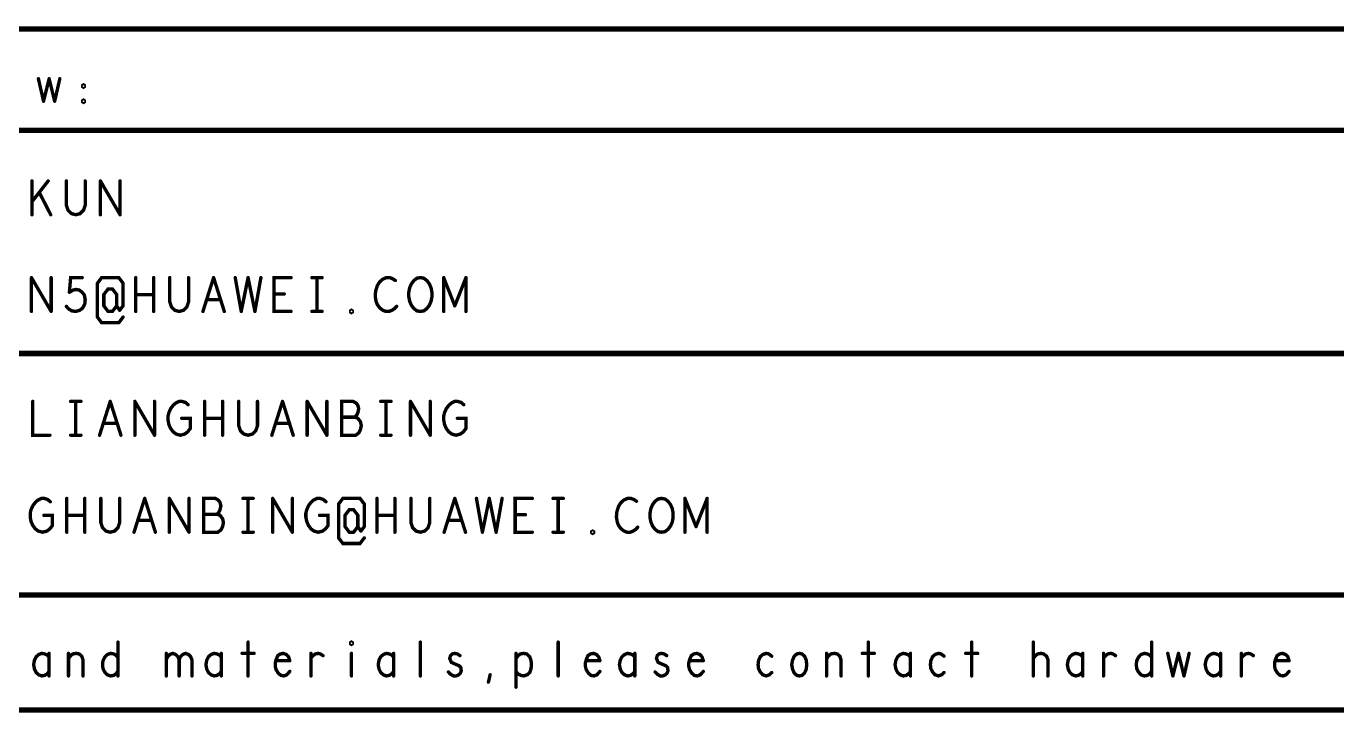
# Model space of a CAD drawing. Header units: millimetres. Extents: x 3362 to 3827, y -139 to 191.
# Drawn here: x 3410.24 to 3459.51, y 92.14 to 117.93 of the extents above; entities that cross this region are included whole.
import ezdxf

# ---------------------------------------------------------------- set-up
doc = ezdxf.new("R2010")
doc.units = ezdxf.units.MM
doc.header["$LTSCALE"] = 23.1
doc.layers.get('0').update_dxf_attribs({"linetype": 'CONTINUOUS'})

# ---------------------------------------------------------------- blocks, each defined once
blk = doc.blocks.new('PAD_R1')
at = {"const_width": 0.5}
blk.add_lwpolyline([(0.25, 0, 1), (-0.25, 0, 1)], format="xyb", close=True, dxfattribs=at)

msp = doc.modelspace()

# ---------------------------------------------------------------- linework, layer by layer
for points, const_width in [([(3393.113, 117.828), (3514.932, 117.828)], 0.203), ([(3410.697, 115.958), (3410.89, 115.111)], 0.127), ([(3410.89, 115.111), (3411.099, 115.958)], 0.127), ([(3411.099, 115.958), (3411.308, 115.111)], 0.127), ([(3411.308, 115.111), (3411.501, 115.958)], 0.127), ([(3514.932, 114.018), (3393.113, 114.018)], 0.203), ([(3410.453, 110.848), (3410.453, 112.118)], 0.127), ([(3411.064, 112.118), (3410.453, 111.335)], 0.127), ([(3411.748, 112.118), (3411.748, 111.208), (3411.812, 111.017), (3411.941, 110.89), (3412.102, 110.848), (3412.263, 110.89), (3412.391, 111.017), (3412.456, 111.208), (3412.456, 112.118)], 0.127), ([(3413.027, 110.848), (3413.027, 112.118)], 0.127), ([(3413.027, 112.118), (3413.767, 110.848)], 0.127), ([(3413.767, 110.848), (3413.767, 112.118)], 0.127), ([(3411.16, 110.848), (3410.726, 111.694)], 0.127), ([(3410.436, 107.216), (3410.436, 108.486)], 0.127), ([(3410.436, 108.486), (3411.177, 107.216)], 0.127), ([(3411.177, 107.216), (3411.177, 108.486)], 0.127), ([(3411.861, 107.935), (3411.909, 108.486), (3412.343, 108.486)], 0.127), ([(3413.751, 107.258), (3413.88, 107.427), (3413.88, 108.274), (3413.719, 108.486), (3413.075, 108.486), (3412.915, 108.274), (3412.915, 107.004), (3413.075, 106.792), (3413.719, 106.792), (3413.88, 107.004)], 0.127), ([(3414.355, 107.216), (3414.355, 108.486)], 0.127), ([(3415.03, 108.486), (3415.03, 107.216)], 0.127), ([(3415.634, 108.486), (3415.634, 107.576), (3415.698, 107.385), (3415.827, 107.258), (3415.988, 107.216), (3416.149, 107.258), (3416.278, 107.385), (3416.342, 107.576), (3416.342, 108.486)], 0.127), ([(3416.881, 107.216), (3417.283, 108.486)], 0.127), ([(3417.283, 108.486), (3417.686, 107.216)], 0.127), ([(3418.096, 108.486), (3418.322, 107.216)], 0.127), ([(3418.322, 107.216), (3418.579, 108.486)], 0.127), ([(3418.579, 108.486), (3418.836, 107.216)], 0.127), ([(3418.836, 107.216), (3419.061, 108.486)], 0.127), ([(3420.196, 107.216), (3419.552, 107.216), (3419.552, 108.486), (3420.196, 108.486)], 0.127), ([(3420.977, 108.486), (3421.363, 108.486)], 0.127), ([(3421.17, 108.486), (3421.17, 107.216)], 0.127), ([(3424.114, 108.38), (3424.018, 108.443), (3423.905, 108.486), (3423.776, 108.486), (3423.632, 108.422), (3423.519, 108.316), (3423.439, 108.189), (3423.374, 107.978), (3423.358, 107.787), (3423.39, 107.597), (3423.439, 107.47), (3423.535, 107.343), (3423.648, 107.258), (3423.76, 107.216), (3423.873, 107.216), (3423.986, 107.258), (3424.082, 107.322), (3424.163, 107.406)], 0.127), ([(3425.933, 107.216), (3425.933, 108.486)], 0.127), ([(3425.933, 108.486), (3426.351, 107.427)], 0.127), ([(3426.351, 107.427), (3426.77, 108.486)], 0.127), ([(3426.77, 108.486), (3426.77, 107.216)], 0.127), ([(3411.748, 107.406), (3411.845, 107.3), (3411.957, 107.237), (3412.102, 107.216), (3412.247, 107.258), (3412.359, 107.343), (3412.44, 107.491), (3412.456, 107.66), (3412.424, 107.83), (3412.343, 107.935), (3412.231, 108.02), (3412.118, 108.041), (3412.005, 108.02), (3411.861, 107.935)], 0.127), ([(3413.639, 107.427), (3413.478, 107.216), (3413.317, 107.216), (3413.156, 107.427), (3413.156, 107.851), (3413.317, 108.062), (3413.478, 108.062), (3413.639, 107.851), (3413.639, 107.427), (3413.751, 107.258)], 0.127), ([(3415.03, 107.851), (3414.355, 107.851)], 0.127), ([(3419.938, 107.872), (3419.552, 107.872)], 0.127), ([(3417.541, 107.66), (3417.026, 107.66)], 0.127), ([(3420.977, 107.216), (3421.363, 107.216)], 0.127), ([(3393.113, 96.561), (3393.113, 105.636), (3514.932, 105.636)], 0.203), ([(3410.485, 103.837), (3410.485, 102.567), (3411.128, 102.567)], 0.127), ([(3411.909, 103.837), (3412.295, 103.837)], 0.127), ([(3412.102, 103.837), (3412.102, 102.567)], 0.127), ([(3412.995, 102.567), (3413.397, 103.837)], 0.127), ([(3413.397, 103.837), (3413.799, 102.567)], 0.127), ([(3414.323, 102.567), (3414.323, 103.837)], 0.127), ([(3414.323, 103.837), (3415.063, 102.567)], 0.127), ([(3415.063, 102.567), (3415.063, 103.837)], 0.127), ([(3416.085, 103.202), (3416.406, 103.202), (3416.406, 102.821), (3416.31, 102.694), (3416.197, 102.61), (3416.036, 102.567), (3415.876, 102.61), (3415.763, 102.694), (3415.666, 102.821), (3415.602, 102.969), (3415.57, 103.139), (3415.57, 103.287), (3415.602, 103.414), (3415.666, 103.562), (3415.763, 103.689), (3415.859, 103.774), (3415.988, 103.837), (3416.101, 103.837), (3416.229, 103.795), (3416.326, 103.71)], 0.127), ([(3416.946, 102.567), (3416.946, 103.837)], 0.127), ([(3417.621, 103.837), (3417.621, 102.567)], 0.127), ([(3418.225, 103.837), (3418.225, 102.927), (3418.289, 102.737), (3418.418, 102.61), (3418.579, 102.567), (3418.74, 102.61), (3418.868, 102.737), (3418.933, 102.927), (3418.933, 103.837)], 0.127), ([(3419.472, 102.567), (3419.874, 103.837)], 0.127), ([(3419.874, 103.837), (3420.276, 102.567)], 0.127), ([(3420.8, 102.567), (3420.8, 103.837)], 0.127), ([(3420.8, 103.837), (3421.54, 102.567)], 0.127), ([(3421.54, 102.567), (3421.54, 103.837)], 0.127), ([(3422.594, 103.245), (3422.658, 103.308), (3422.706, 103.414), (3422.739, 103.562), (3422.706, 103.689), (3422.642, 103.774), (3422.529, 103.837), (3422.095, 103.837), (3422.095, 102.567), (3422.626, 102.567), (3422.739, 102.652), (3422.803, 102.779), (3422.835, 102.927), (3422.803, 103.075), (3422.706, 103.202), (3422.594, 103.245), (3422.095, 103.245)], 0.127), ([(3423.567, 103.837), (3423.953, 103.837)], 0.127), ([(3423.76, 103.837), (3423.76, 102.567)], 0.127), ([(3424.686, 102.567), (3424.686, 103.837)], 0.127), ([(3424.686, 103.837), (3425.426, 102.567)], 0.127), ([(3425.426, 102.567), (3425.426, 103.837)], 0.127), ([(3426.448, 103.202), (3426.77, 103.202), (3426.77, 102.821), (3426.673, 102.694), (3426.56, 102.61), (3426.399, 102.567), (3426.239, 102.61), (3426.126, 102.694), (3426.029, 102.821), (3425.965, 102.969), (3425.933, 103.139), (3425.933, 103.287), (3425.965, 103.414), (3426.029, 103.562), (3426.126, 103.689), (3426.222, 103.774), (3426.351, 103.837), (3426.464, 103.837), (3426.593, 103.795), (3426.689, 103.71)], 0.127), ([(3413.655, 103.012), (3413.14, 103.012)], 0.127), ([(3417.621, 103.202), (3416.946, 103.202)], 0.127), ([(3420.132, 103.012), (3419.617, 103.012)], 0.127), ([(3411.909, 102.567), (3412.295, 102.567)], 0.127), ([(3423.567, 102.567), (3423.953, 102.567)], 0.127), ([(3410.903, 99.558), (3411.225, 99.558), (3411.225, 99.177), (3411.128, 99.05), (3411.015, 98.965), (3410.855, 98.923), (3410.694, 98.965), (3410.581, 99.05), (3410.485, 99.177), (3410.42, 99.325), (3410.388, 99.494), (3410.388, 99.642), (3410.42, 99.769), (3410.485, 99.917), (3410.581, 100.044), (3410.678, 100.129), (3410.806, 100.193), (3410.919, 100.193), (3411.048, 100.15), (3411.144, 100.066)], 0.127), ([(3411.764, 98.923), (3411.764, 100.193)], 0.127), ([(3412.44, 100.193), (3412.44, 98.923)], 0.127), ([(3413.043, 100.193), (3413.043, 99.282), (3413.108, 99.092), (3413.236, 98.965), (3413.397, 98.923), (3413.558, 98.965), (3413.687, 99.092), (3413.751, 99.282), (3413.751, 100.193)], 0.127), ([(3414.291, 98.923), (3414.693, 100.193)], 0.127), ([(3414.693, 100.193), (3415.095, 98.923)], 0.127), ([(3415.618, 100.193), (3416.358, 98.923)], 0.127), ([(3415.618, 98.923), (3415.618, 100.193)], 0.127), ([(3416.358, 98.923), (3416.358, 100.193)], 0.127), ([(3417.412, 99.6), (3417.476, 99.663), (3417.525, 99.769), (3417.557, 99.917), (3417.525, 100.044), (3417.46, 100.129), (3417.348, 100.193), (3416.913, 100.193), (3416.913, 98.923), (3417.444, 98.923), (3417.557, 99.007), (3417.621, 99.134), (3417.654, 99.282), (3417.621, 99.431), (3417.525, 99.558), (3417.412, 99.6), (3416.913, 99.6)], 0.127), ([(3418.386, 100.193), (3418.772, 100.193)], 0.127), ([(3418.579, 100.193), (3418.579, 98.923)], 0.127), ([(3419.504, 100.193), (3420.244, 98.923)], 0.127), ([(3419.504, 98.923), (3419.504, 100.193)], 0.127), ([(3420.244, 98.923), (3420.244, 100.193)], 0.127), ([(3421.266, 99.558), (3421.588, 99.558), (3421.588, 99.177), (3421.491, 99.05), (3421.379, 98.965), (3421.218, 98.923), (3421.057, 98.965), (3420.944, 99.05), (3420.848, 99.177), (3420.784, 99.325), (3420.751, 99.494), (3420.751, 99.642), (3420.784, 99.769), (3420.848, 99.917), (3420.944, 100.044), (3421.041, 100.129), (3421.17, 100.193), (3421.282, 100.193), (3421.411, 100.15), (3421.507, 100.066)], 0.127), ([(3422.819, 98.965), (3422.948, 99.134), (3422.948, 99.981), (3422.787, 100.193), (3422.143, 100.193), (3421.982, 99.981), (3421.982, 98.711), (3422.143, 98.499), (3422.787, 98.499), (3422.948, 98.711)], 0.127), ([(3423.423, 98.923), (3423.423, 100.193)], 0.127), ([(3424.098, 100.193), (3424.098, 98.923)], 0.127), ([(3424.702, 100.193), (3424.702, 99.282), (3424.766, 99.092), (3424.895, 98.965), (3425.056, 98.923), (3425.217, 98.965), (3425.345, 99.092), (3425.41, 99.282), (3425.41, 100.193)], 0.127), ([(3425.949, 98.923), (3426.351, 100.193)], 0.127), ([(3426.351, 100.193), (3426.753, 98.923)], 0.127), ([(3427.164, 100.193), (3427.389, 98.923)], 0.127), ([(3427.389, 98.923), (3427.647, 100.193)], 0.127), ([(3427.647, 100.193), (3427.904, 98.923)], 0.127), ([(3427.904, 98.923), (3428.129, 100.193)], 0.127), ([(3429.264, 98.923), (3428.62, 98.923), (3428.62, 100.193), (3429.264, 100.193)], 0.127), ([(3430.044, 100.193), (3430.43, 100.193)], 0.127), ([(3430.237, 100.193), (3430.237, 98.923)], 0.127), ([(3433.182, 100.087), (3433.086, 100.15), (3432.973, 100.193), (3432.844, 100.193), (3432.699, 100.129), (3432.587, 100.023), (3432.506, 99.896), (3432.442, 99.685), (3432.426, 99.494), (3432.458, 99.304), (3432.506, 99.177), (3432.603, 99.05), (3432.716, 98.965), (3432.828, 98.923), (3432.941, 98.923), (3433.054, 98.965), (3433.15, 99.028), (3433.23, 99.113)], 0.127), ([(3435.001, 98.923), (3435.001, 100.193)], 0.127), ([(3435.001, 100.193), (3435.419, 99.134)], 0.127), ([(3435.419, 99.134), (3435.837, 100.193)], 0.127), ([(3435.837, 100.193), (3435.837, 98.923)], 0.127), ([(3412.44, 99.558), (3411.764, 99.558)], 0.127), ([(3422.706, 99.134), (3422.546, 98.923), (3422.385, 98.923), (3422.224, 99.134), (3422.224, 99.558), (3422.385, 99.769), (3422.546, 99.769), (3422.706, 99.558), (3422.706, 99.134), (3422.819, 98.965)], 0.127), ([(3424.098, 99.558), (3423.423, 99.558)], 0.127), ([(3429.006, 99.579), (3428.62, 99.579)], 0.127), ([(3414.95, 99.367), (3414.435, 99.367)], 0.127), ([(3426.609, 99.367), (3426.094, 99.367)], 0.127), ([(3418.386, 98.923), (3418.772, 98.923)], 0.127), ([(3430.044, 98.923), (3430.43, 98.923)], 0.127), ([(3514.932, 92.243), (3393.113, 92.243), (3393.113, 96.561), (3514.932, 96.561)], 0.203), ([(3413.687, 94.795), (3413.687, 93.525)], 0.127), ([(3418.579, 94.795), (3418.579, 93.525)], 0.127), ([(3425.056, 93.525), (3425.056, 94.795)], 0.127), ([(3430.237, 93.525), (3430.237, 94.795)], 0.127), ([(3441.896, 94.795), (3441.896, 93.525)], 0.127), ([(3445.782, 94.795), (3445.782, 93.525)], 0.127), ([(3448.099, 93.525), (3448.099, 94.795)], 0.127), ([(3452.549, 94.795), (3452.549, 93.525)], 0.127), ([(3411.096, 94.224), (3411.032, 94.308), (3410.935, 94.351), (3410.822, 94.372), (3410.71, 94.329), (3410.613, 94.245), (3410.549, 94.118), (3410.517, 93.948), (3410.549, 93.779), (3410.613, 93.652), (3410.71, 93.567), (3410.822, 93.525), (3410.935, 93.546), (3411.032, 93.61), (3411.096, 93.694)], 0.127), ([(3411.096, 93.525), (3411.096, 94.372)], 0.127), ([(3411.828, 94.16), (3411.893, 94.266), (3411.989, 94.351), (3412.118, 94.372), (3412.231, 94.351), (3412.327, 94.266), (3412.375, 94.118), (3412.375, 93.525)], 0.127), ([(3411.828, 93.525), (3411.828, 94.372)], 0.127), ([(3413.687, 93.716), (3413.623, 93.61), (3413.526, 93.546), (3413.413, 93.525), (3413.285, 93.567), (3413.188, 93.673), (3413.124, 93.8), (3413.108, 93.948), (3413.124, 94.097), (3413.188, 94.224), (3413.285, 94.329), (3413.413, 94.372), (3413.526, 94.351), (3413.606, 94.308), (3413.687, 94.224)], 0.127), ([(3415.505, 94.139), (3415.554, 94.245), (3415.634, 94.329), (3415.747, 94.372), (3415.859, 94.329), (3415.94, 94.245), (3415.988, 94.139), (3415.988, 93.525)], 0.127), ([(3415.505, 93.525), (3415.505, 94.372)], 0.127), ([(3415.988, 94.139), (3416.036, 94.245), (3416.117, 94.329), (3416.229, 94.372), (3416.342, 94.329), (3416.422, 94.245), (3416.471, 94.118), (3416.471, 93.525)], 0.127), ([(3417.573, 94.224), (3417.509, 94.308), (3417.412, 94.351), (3417.299, 94.372), (3417.187, 94.329), (3417.09, 94.245), (3417.026, 94.118), (3416.994, 93.948), (3417.026, 93.779), (3417.09, 93.652), (3417.187, 93.567), (3417.299, 93.525), (3417.412, 93.546), (3417.509, 93.61), (3417.573, 93.694)], 0.127), ([(3417.573, 93.525), (3417.573, 94.372)], 0.127), ([(3418.354, 94.372), (3418.804, 94.372)], 0.127), ([(3420.148, 94.097), (3420.1, 94.245), (3420.019, 94.329), (3419.906, 94.372), (3419.794, 94.351), (3419.697, 94.287), (3419.633, 94.139), (3419.601, 94.012), (3419.601, 93.885), (3419.633, 93.758), (3419.713, 93.631), (3419.81, 93.546), (3419.922, 93.525), (3420.035, 93.567), (3420.148, 93.694)], 0.127), ([(3419.633, 94.097), (3420.148, 94.097)], 0.127), ([(3420.944, 94.202), (3421.025, 94.287), (3421.105, 94.351), (3421.218, 94.372), (3421.298, 94.351), (3421.395, 94.287)], 0.127), ([(3420.944, 93.525), (3420.944, 94.372)], 0.127), ([(3422.465, 94.372), (3422.465, 93.525)], 0.127), ([(3424.05, 94.224), (3423.986, 94.308), (3423.889, 94.351), (3423.776, 94.372), (3423.664, 94.329), (3423.567, 94.245), (3423.503, 94.118), (3423.471, 93.948), (3423.503, 93.779), (3423.567, 93.652), (3423.664, 93.567), (3423.776, 93.525), (3423.889, 93.546), (3423.986, 93.61), (3424.05, 93.694)], 0.127), ([(3424.05, 93.525), (3424.05, 94.372)], 0.127), ([(3426.11, 93.673), (3426.19, 93.589), (3426.303, 93.525), (3426.399, 93.525), (3426.496, 93.567), (3426.56, 93.631), (3426.593, 93.716), (3426.577, 93.843), (3426.512, 93.906), (3426.222, 94.033), (3426.158, 94.181), (3426.19, 94.287), (3426.255, 94.351), (3426.351, 94.372), (3426.448, 94.351), (3426.544, 94.287)], 0.127), ([(3428.652, 94.181), (3428.733, 94.287), (3428.813, 94.351), (3428.942, 94.372), (3429.055, 94.351), (3429.167, 94.245), (3429.216, 94.097), (3429.232, 93.948), (3429.216, 93.8), (3429.167, 93.652), (3429.071, 93.567), (3428.942, 93.525), (3428.83, 93.546), (3428.717, 93.61), (3428.652, 93.694)], 0.127), ([(3428.652, 93.102), (3428.652, 94.372)], 0.127), ([(3431.806, 94.097), (3431.758, 94.245), (3431.678, 94.329), (3431.565, 94.372), (3431.452, 94.351), (3431.356, 94.287), (3431.292, 94.139), (3431.259, 94.012), (3431.259, 93.885), (3431.292, 93.758), (3431.372, 93.631), (3431.469, 93.546), (3431.581, 93.525), (3431.694, 93.567), (3431.806, 93.694)], 0.127), ([(3431.292, 94.097), (3431.806, 94.097)], 0.127), ([(3433.118, 94.224), (3433.054, 94.308), (3432.957, 94.351), (3432.844, 94.372), (3432.732, 94.329), (3432.635, 94.245), (3432.571, 94.118), (3432.539, 93.948), (3432.571, 93.779), (3432.635, 93.652), (3432.732, 93.567), (3432.844, 93.525), (3432.957, 93.546), (3433.054, 93.61), (3433.118, 93.694)], 0.127), ([(3433.118, 93.525), (3433.118, 94.372)], 0.127), ([(3433.882, 93.673), (3433.963, 93.589), (3434.075, 93.525), (3434.172, 93.525), (3434.268, 93.567), (3434.333, 93.631), (3434.365, 93.716), (3434.349, 93.843), (3434.284, 93.906), (3433.995, 94.033), (3433.931, 94.181), (3433.963, 94.287), (3434.027, 94.351), (3434.124, 94.372), (3434.22, 94.351), (3434.317, 94.287)], 0.127), ([(3435.693, 94.097), (3435.644, 94.245), (3435.564, 94.329), (3435.451, 94.372), (3435.339, 94.351), (3435.242, 94.287), (3435.178, 94.139), (3435.145, 94.012), (3435.145, 93.885), (3435.178, 93.758), (3435.258, 93.631), (3435.355, 93.546), (3435.467, 93.525), (3435.58, 93.567), (3435.693, 93.694)], 0.127), ([(3435.178, 94.097), (3435.693, 94.097)], 0.127), ([(3438.267, 94.266), (3438.155, 94.351), (3438.058, 94.372), (3437.929, 94.329), (3437.833, 94.245), (3437.769, 94.097), (3437.753, 93.948), (3437.769, 93.8), (3437.833, 93.673), (3437.929, 93.567), (3438.058, 93.525), (3438.171, 93.567), (3438.267, 93.652)], 0.127), ([(3440.327, 94.16), (3440.392, 94.266), (3440.488, 94.351), (3440.617, 94.372), (3440.729, 94.351), (3440.826, 94.266), (3440.874, 94.118), (3440.874, 93.525)], 0.127), ([(3440.327, 93.525), (3440.327, 94.372)], 0.127), ([(3441.671, 94.372), (3442.121, 94.372)], 0.127), ([(3443.481, 94.224), (3443.417, 94.308), (3443.32, 94.351), (3443.207, 94.372), (3443.095, 94.329), (3442.998, 94.245), (3442.934, 94.118), (3442.902, 93.948), (3442.934, 93.779), (3442.998, 93.652), (3443.095, 93.567), (3443.207, 93.525), (3443.32, 93.546), (3443.417, 93.61), (3443.481, 93.694)], 0.127), ([(3443.481, 93.525), (3443.481, 94.372)], 0.127), ([(3444.744, 94.266), (3444.632, 94.351), (3444.535, 94.372), (3444.406, 94.329), (3444.31, 94.245), (3444.246, 94.097), (3444.23, 93.948), (3444.246, 93.8), (3444.31, 93.673), (3444.406, 93.567), (3444.535, 93.525), (3444.648, 93.567), (3444.744, 93.652)], 0.127), ([(3445.557, 94.372), (3446.008, 94.372)], 0.127), ([(3448.099, 94.181), (3448.18, 94.287), (3448.261, 94.351), (3448.389, 94.372), (3448.486, 94.351), (3448.598, 94.266), (3448.647, 94.139), (3448.647, 93.525)], 0.127), ([(3449.958, 94.224), (3449.894, 94.308), (3449.797, 94.351), (3449.684, 94.372), (3449.572, 94.329), (3449.475, 94.245), (3449.411, 94.118), (3449.379, 93.948), (3449.411, 93.779), (3449.475, 93.652), (3449.572, 93.567), (3449.684, 93.525), (3449.797, 93.546), (3449.894, 93.61), (3449.958, 93.694)], 0.127), ([(3449.958, 93.525), (3449.958, 94.372)], 0.127), ([(3450.739, 94.202), (3450.819, 94.287), (3450.9, 94.351), (3451.012, 94.372), (3451.093, 94.351), (3451.189, 94.287)], 0.127), ([(3450.739, 93.525), (3450.739, 94.372)], 0.127), ([(3452.549, 93.716), (3452.485, 93.61), (3452.388, 93.546), (3452.275, 93.525), (3452.147, 93.567), (3452.05, 93.673), (3451.986, 93.8), (3451.97, 93.948), (3451.986, 94.097), (3452.05, 94.224), (3452.147, 94.329), (3452.275, 94.372), (3452.388, 94.351), (3452.468, 94.308), (3452.549, 94.224)], 0.127), ([(3453.153, 94.372), (3453.346, 93.525)], 0.127), ([(3453.346, 93.525), (3453.555, 94.372)], 0.127), ([(3453.555, 94.372), (3453.764, 93.525)], 0.127), ([(3453.764, 93.525), (3453.957, 94.372)], 0.127), ([(3455.14, 94.224), (3455.075, 94.308), (3454.979, 94.351), (3454.866, 94.372), (3454.754, 94.329), (3454.657, 94.245), (3454.593, 94.118), (3454.56, 93.948), (3454.593, 93.779), (3454.657, 93.652), (3454.754, 93.567), (3454.866, 93.525), (3454.979, 93.546), (3455.075, 93.61), (3455.14, 93.694)], 0.127), ([(3455.14, 93.525), (3455.14, 94.372)], 0.127), ([(3455.92, 94.202), (3456.001, 94.287), (3456.081, 94.351), (3456.194, 94.372), (3456.274, 94.351), (3456.371, 94.287)], 0.127), ([(3455.92, 93.525), (3455.92, 94.372)], 0.127), ([(3457.714, 94.097), (3457.666, 94.245), (3457.586, 94.329), (3457.473, 94.372), (3457.36, 94.351), (3457.264, 94.287), (3457.2, 94.139), (3457.167, 94.012), (3457.167, 93.885), (3457.2, 93.758), (3457.28, 93.631), (3457.377, 93.546), (3457.489, 93.525), (3457.602, 93.567), (3457.714, 93.694)], 0.127), ([(3457.2, 94.097), (3457.714, 94.097)], 0.127), ([(3427.614, 93.292), (3427.679, 93.567)], 0.127)]:
    msp.add_lwpolyline(points, dxfattribs=dict(const_width=const_width))
at = {"const_width": 0.127}
for points in [[(3412.394, 115.64), (3412.362, 115.661), (3412.362, 115.704), (3412.394, 115.725), (3412.426, 115.704), (3412.426, 115.661)], [(3412.394, 115.069), (3412.362, 115.09), (3412.362, 115.132), (3412.394, 115.153), (3412.426, 115.132), (3412.426, 115.09)], [(3425.056, 107.216), (3424.927, 107.237), (3424.815, 107.322), (3424.718, 107.449), (3424.654, 107.597), (3424.621, 107.766), (3424.621, 107.935), (3424.654, 108.105), (3424.718, 108.253), (3424.815, 108.38), (3424.927, 108.465), (3425.056, 108.486), (3425.185, 108.465), (3425.297, 108.38), (3425.394, 108.253), (3425.458, 108.105), (3425.49, 107.935), (3425.49, 107.766), (3425.458, 107.597), (3425.394, 107.449), (3425.297, 107.322), (3425.185, 107.237)], [(3422.465, 107.173), (3422.433, 107.195), (3422.433, 107.237), (3422.465, 107.258), (3422.497, 107.237), (3422.497, 107.195)], [(3434.124, 98.923), (3433.995, 98.944), (3433.882, 99.028), (3433.786, 99.155), (3433.722, 99.304), (3433.689, 99.473), (3433.689, 99.642), (3433.722, 99.812), (3433.786, 99.96), (3433.882, 100.087), (3433.995, 100.171), (3434.124, 100.193), (3434.252, 100.171), (3434.365, 100.087), (3434.461, 99.96), (3434.526, 99.812), (3434.558, 99.642), (3434.558, 99.473), (3434.526, 99.304), (3434.461, 99.155), (3434.365, 99.028), (3434.252, 98.944)], [(3431.533, 98.88), (3431.501, 98.901), (3431.501, 98.944), (3431.533, 98.965), (3431.565, 98.944), (3431.565, 98.901)], [(3422.465, 94.71), (3422.433, 94.732), (3422.433, 94.774), (3422.465, 94.795), (3422.497, 94.774), (3422.497, 94.732)], [(3439.305, 93.525), (3439.209, 93.546), (3439.112, 93.631), (3439.048, 93.779), (3439.016, 93.948), (3439.048, 94.118), (3439.112, 94.266), (3439.209, 94.351), (3439.305, 94.372), (3439.402, 94.351), (3439.498, 94.266), (3439.563, 94.118), (3439.579, 93.948), (3439.563, 93.779), (3439.498, 93.631), (3439.402, 93.546)]]:
    msp.add_lwpolyline(points, close=True, dxfattribs=at)

# ---------------------------------------------------------------- block references
at = {"xscale": 0.127, "yscale": 0.127}
for p in [(3410.697, 115.958), (3411.099, 115.958), (3411.099, 115.958), (3411.501, 115.958), (3410.89, 115.111), (3410.89, 115.111), (3411.308, 115.111), (3411.308, 115.111), (3410.453, 112.118), (3411.064, 112.118), (3411.748, 112.118), (3412.456, 112.118), (3413.027, 112.118), (3413.027, 112.118), (3413.767, 112.118), (3410.453, 111.335), (3410.726, 111.694), (3410.453, 110.848), (3411.16, 110.848), (3413.027, 110.848), (3413.767, 110.848), (3413.767, 110.848), (3410.436, 108.486), (3410.436, 108.486), (3411.177, 108.486), (3412.343, 108.486), (3414.355, 108.486), (3415.03, 108.486), (3415.634, 108.486), (3416.342, 108.486), (3417.283, 108.486), (3417.283, 108.486), (3418.096, 108.486), (3418.579, 108.486), (3418.579, 108.486), (3419.061, 108.486), (3420.196, 108.486), (3420.977, 108.486), (3421.17, 108.486), (3421.363, 108.486), (3424.114, 108.38), (3425.933, 108.486), (3425.933, 108.486), (3426.77, 108.486), (3426.77, 108.486), (3411.861, 107.935), (3411.861, 107.935), (3414.355, 107.851), (3415.03, 107.851), (3419.552, 107.872), (3419.938, 107.872), (3411.748, 107.406), (3413.639, 107.427), (3417.026, 107.66), (3417.541, 107.66), (3424.163, 107.406), (3426.351, 107.427), (3426.351, 107.427), (3410.436, 107.216), (3411.177, 107.216), (3411.177, 107.216), (3413.751, 107.258), (3413.751, 107.258), (3413.88, 107.004), (3414.355, 107.216), (3415.03, 107.216), (3416.881, 107.216), (3417.686, 107.216), (3418.322, 107.216), (3418.322, 107.216), (3418.836, 107.216), (3418.836, 107.216), (3420.196, 107.216), (3420.977, 107.216), (3421.17, 107.216), (3421.363, 107.216), (3425.933, 107.216), (3426.77, 107.216), (3410.485, 103.837), (3411.909, 103.837), (3412.102, 103.837), (3412.295, 103.837), (3413.397, 103.837), (3413.397, 103.837), (3414.323, 103.837), (3414.323, 103.837), (3415.063, 103.837), (3416.326, 103.71), (3416.946, 103.837), (3417.621, 103.837), (3418.225, 103.837), (3418.933, 103.837), (3419.874, 103.837), (3419.874, 103.837), (3420.8, 103.837), (3420.8, 103.837), (3421.54, 103.837), (3423.567, 103.837), (3423.76, 103.837), (3423.953, 103.837), (3424.686, 103.837), (3424.686, 103.837), (3425.426, 103.837), (3426.689, 103.71), (3413.14, 103.012), (3413.655, 103.012), (3416.085, 103.202), (3416.946, 103.202), (3417.621, 103.202), (3419.617, 103.012), (3420.132, 103.012), (3422.095, 103.245), (3422.594, 103.245), (3426.448, 103.202), (3411.128, 102.567), (3411.909, 102.567), (3412.102, 102.567), (3412.295, 102.567), (3412.995, 102.567), (3413.799, 102.567), (3414.323, 102.567), (3415.063, 102.567), (3415.063, 102.567), (3416.946, 102.567), (3417.621, 102.567), (3419.472, 102.567), (3420.276, 102.567), (3420.8, 102.567), (3421.54, 102.567), (3421.54, 102.567), (3423.567, 102.567), (3423.76, 102.567), (3423.953, 102.567), (3424.686, 102.567), (3425.426, 102.567), (3425.426, 102.567), (3411.144, 100.066), (3411.764, 100.193), (3412.44, 100.193), (3413.043, 100.193), (3413.751, 100.193), (3414.693, 100.193), (3414.693, 100.193), (3415.618, 100.193), (3415.618, 100.193), (3416.358, 100.193), (3418.386, 100.193), (3418.579, 100.193), (3418.772, 100.193), (3419.504, 100.193), (3419.504, 100.193), (3420.244, 100.193), (3421.507, 100.066), (3423.423, 100.193), (3424.098, 100.193), (3424.702, 100.193), (3425.41, 100.193), (3426.351, 100.193), (3426.351, 100.193), (3427.164, 100.193), (3427.647, 100.193), (3427.647, 100.193), (3428.129, 100.193), (3429.264, 100.193), (3430.044, 100.193), (3430.237, 100.193), (3430.43, 100.193), (3433.182, 100.087), (3435.001, 100.193), (3435.001, 100.193), (3435.837, 100.193), (3435.837, 100.193), (3410.903, 99.558), (3411.764, 99.558), (3412.44, 99.558), (3416.913, 99.6), (3417.412, 99.6), (3421.266, 99.558), (3423.423, 99.558), (3424.098, 99.558), (3428.62, 99.579), (3429.006, 99.579), (3414.435, 99.367), (3414.95, 99.367), (3422.706, 99.134), (3426.094, 99.367), (3426.609, 99.367), (3433.23, 99.113), (3435.419, 99.134), (3435.419, 99.134), (3411.764, 98.923), (3412.44, 98.923), (3414.291, 98.923), (3415.095, 98.923), (3415.618, 98.923), (3416.358, 98.923), (3416.358, 98.923), (3418.386, 98.923), (3418.579, 98.923), (3418.772, 98.923), (3419.504, 98.923), (3420.244, 98.923), (3420.244, 98.923), (3422.819, 98.965), (3422.819, 98.965), (3422.948, 98.711), (3423.423, 98.923), (3424.098, 98.923), (3425.949, 98.923), (3426.753, 98.923), (3427.389, 98.923), (3427.389, 98.923), (3427.904, 98.923), (3427.904, 98.923), (3429.264, 98.923), (3430.044, 98.923), (3430.237, 98.923), (3430.43, 98.923), (3435.001, 98.923), (3435.837, 98.923), (3413.687, 94.795), (3418.579, 94.795), (3425.056, 94.795), (3430.237, 94.795), (3441.896, 94.795), (3445.782, 94.795), (3448.099, 94.795), (3452.549, 94.795), (3411.096, 94.372), (3411.096, 94.224), (3411.828, 94.372), (3411.828, 94.16), (3413.687, 94.224), (3415.505, 94.372), (3415.505, 94.139), (3415.988, 94.139), (3417.573, 94.372), (3417.573, 94.224), (3418.354, 94.372), (3418.804, 94.372), (3419.633, 94.097), (3420.148, 94.097), (3420.148, 94.097), (3420.944, 94.372), (3420.944, 94.202), (3421.395, 94.287), (3422.465, 94.372), (3424.05, 94.372), (3424.05, 94.224), (3426.544, 94.287), (3428.652, 94.372), (3428.652, 94.181), (3431.292, 94.097), (3431.806, 94.097), (3431.806, 94.097), (3433.118, 94.372), (3433.118, 94.224), (3434.317, 94.287), (3435.178, 94.097), (3435.693, 94.097), (3435.693, 94.097), (3438.267, 94.266), (3440.327, 94.372), (3440.327, 94.16), (3441.671, 94.372), (3442.121, 94.372), (3443.481, 94.372), (3443.481, 94.224), (3444.744, 94.266), (3445.557, 94.372), (3446.008, 94.372), (3448.099, 94.181), (3449.958, 94.372), (3449.958, 94.224), (3450.739, 94.372), (3450.739, 94.202), (3451.189, 94.287), (3452.549, 94.224), (3453.153, 94.372), (3453.555, 94.372), (3453.555, 94.372), (3453.957, 94.372), (3455.14, 94.372), (3455.14, 94.224), (3455.92, 94.372), (3455.92, 94.202), (3456.371, 94.287), (3457.2, 94.097), (3457.714, 94.097), (3457.714, 94.097), (3411.096, 93.694), (3413.687, 93.716), (3417.573, 93.694), (3420.148, 93.694), (3424.05, 93.694), (3426.11, 93.673), (3427.679, 93.567), (3428.652, 93.694), (3431.806, 93.694), (3433.118, 93.694), (3433.882, 93.673), (3435.693, 93.694), (3438.267, 93.652), (3443.481, 93.694), (3444.744, 93.652), (3449.958, 93.694), (3452.549, 93.716), (3455.14, 93.694), (3457.714, 93.694), (3411.096, 93.525), (3411.828, 93.525), (3412.375, 93.525), (3413.687, 93.525), (3415.505, 93.525), (3415.988, 93.525), (3416.471, 93.525), (3417.573, 93.525), (3418.579, 93.525), (3420.944, 93.525), (3422.465, 93.525), (3424.05, 93.525), (3425.056, 93.525), (3427.614, 93.292), (3428.652, 93.102), (3430.237, 93.525), (3433.118, 93.525), (3440.327, 93.525), (3440.874, 93.525), (3441.896, 93.525), (3443.481, 93.525), (3445.782, 93.525), (3448.099, 93.525), (3448.647, 93.525), (3449.958, 93.525), (3450.739, 93.525), (3452.549, 93.525), (3453.346, 93.525), (3453.346, 93.525), (3453.764, 93.525), (3453.764, 93.525), (3455.14, 93.525), (3455.92, 93.525)]:
    msp.add_blockref('PAD_R1', p, dxfattribs=at)

doc.saveas('drawing.dxf')
